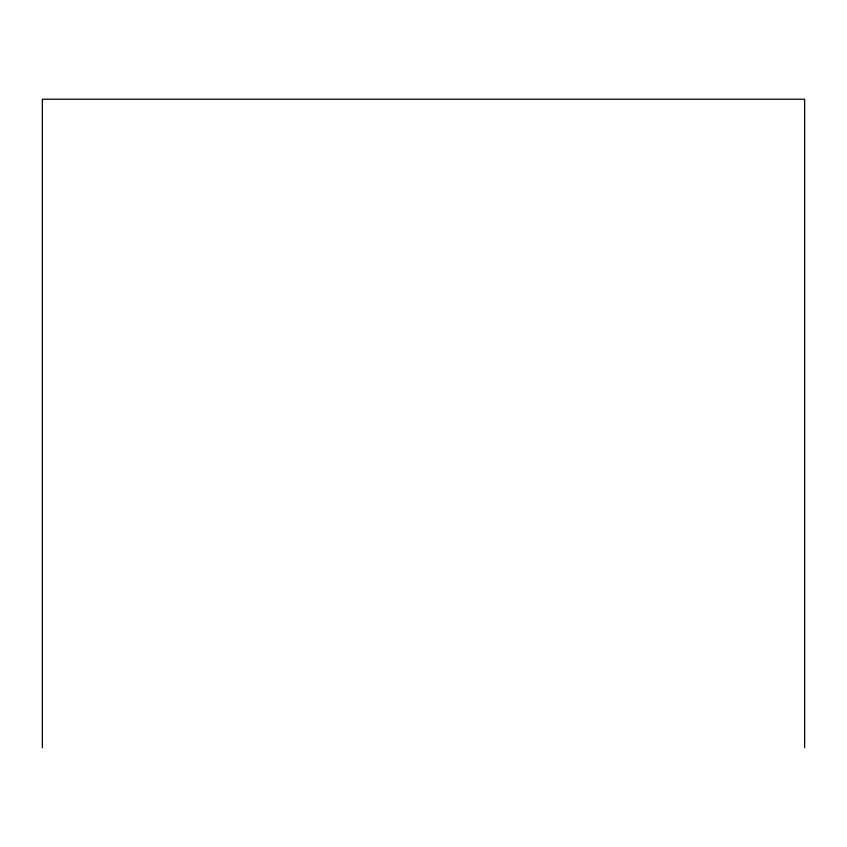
<?xml version="1.0" encoding="UTF-8"?>
<svg xmlns="http://www.w3.org/2000/svg" width="847" height="847" viewBox="0 0 847 847"><rect width="100%" height="100%" fill="white"/><g stroke="black" fill="none" stroke-linecap="round" stroke-linejoin="round"><path stroke-width="1.27" d="M804.65 747.785L804.65 99.215L42.35 99.215L42.35 747.785"/></g></svg>
